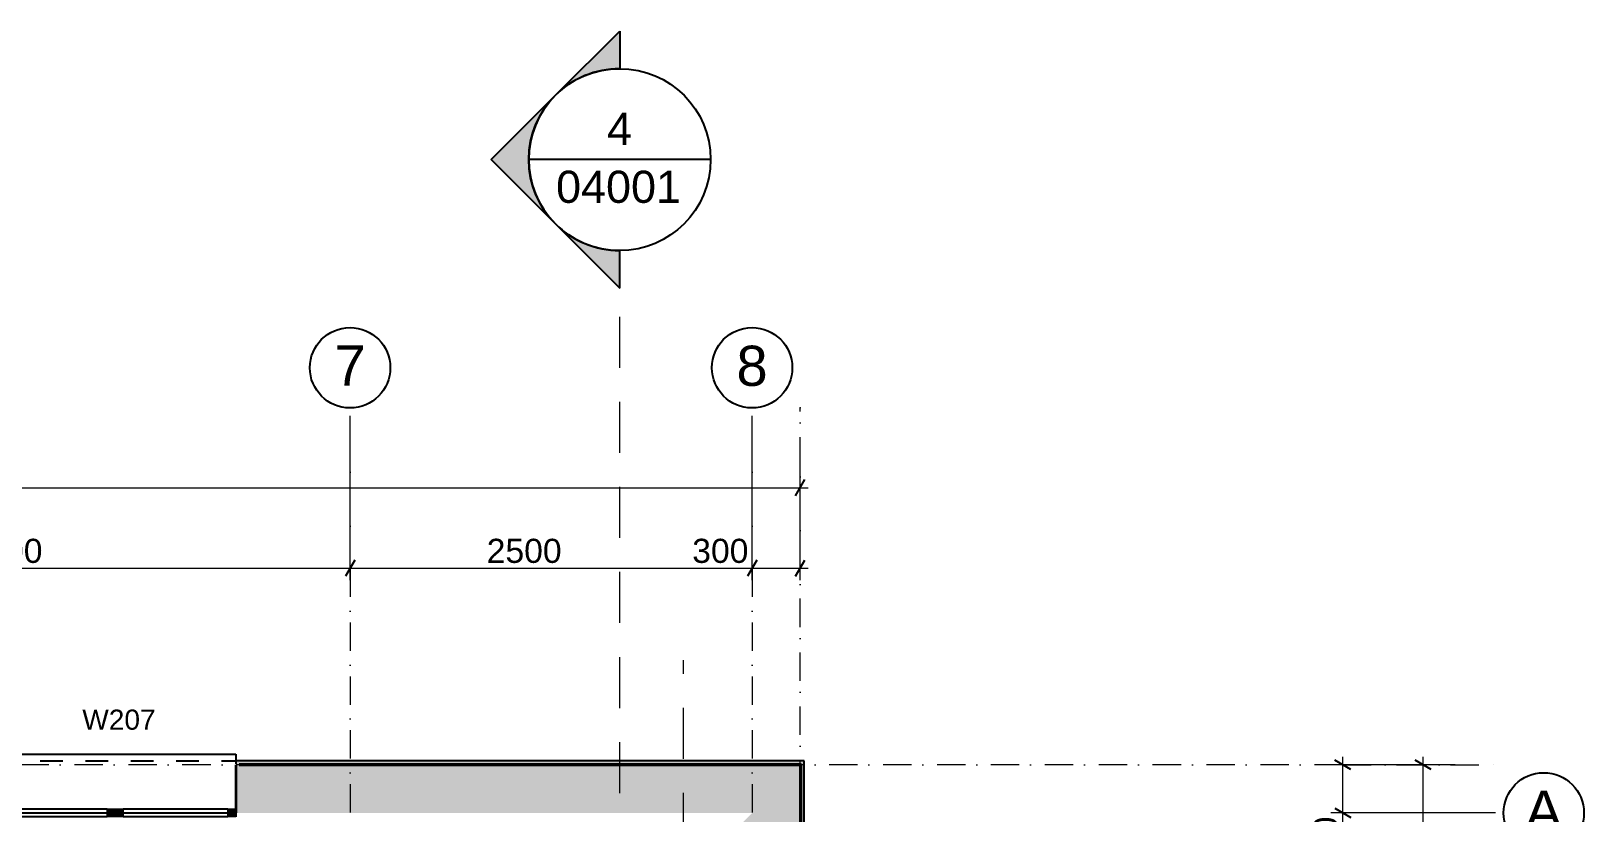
# Model space of a CAD drawing. Header units: millimetres. Extents: x -14278 to 103595, y -22378 to 34603.
# Drawn here: x 92406 to 102063, y -2517 to 2348 of the extents above; entities that cross this region are included whole.
import ezdxf
from ezdxf.enums import TextEntityAlignment as Align

# ---------------------------------------------------------------- set-up
doc = ezdxf.new("R2010")
doc.units = ezdxf.units.MM
doc.header["$MEASUREMENT"] = 0
for name, pattern in [('Dashed', [282.222223, 141.111112, -141.111112]), ('Dot & Dashed', [335.138881, 176.388884, -88.194442, 0, -70.555556]), ('Long Dashed', [529.166651, 317.499995, -211.666656])]:
    doc.linetypes.add(name, pattern=pattern)
for name, color, linetype in [('A-Zz_20_10_90-T_TextWindow', 7, 'Continuous'), ('A-Zz_60_50_80-P_MarkerSection', 7, 'Continuous'), ('A-Zz_60_50_80-P_MarkerSectionStairs', 7, 'Continuous'), ('NewA-Ee_25_10-M_WallsExternal', 7, 'Continuous'), ('NewA-Zz_20_20-D_DimensionGrid', 7, 'Continuous'), ('NewA-Zz_35_40_80-M_GridStructural', 7, 'Continuous')]:
    doc.layers.add(name, color=color, linetype=linetype)
doc.styles.add('GENERATED_STYLE_1', font='')
doc.styles.get('GENERATED_STYLE_1').set_extended_font_data('Arial')
doc.dimstyles.new('GENERATED_STYLE__1', dxfattribs={"dimtxt": 150, "dimasz": 76, "dimexe": 0.18, "dimexo": 300, "dimgap": 0.09, "dimtad": 1, "dimdec": 0, "dimzin": 0, "dimdsep": 46, "dimtxsty": 'GENERATED_STYLE_1', "dimblk": 'ARROWHEAD_2', "dimblk1": 'ARROWHEAD_2', "dimblk2": 'ARROWHEAD_2', "dimcen": 0.09, "dimclrd": 6, "dimclre": 6, "dimclrt": 7, "dimazin": 0, "dimtfac": 1, "dimtdec": 4, "dimtmove": 0, "dimatfit": 3, "dimfxl": 0, "dimtolj": 1, "dimtzin": 0, "dimarcsym": 0})
doc.dimstyles.new('GENERATED_STYLE__2', dxfattribs={"dimtxt": 150, "dimasz": 76, "dimexe": 0.18, "dimexo": 300, "dimgap": 0.09, "dimtad": 1, "dimtih": 1, "dimtoh": 1, "dimdec": 0, "dimzin": 0, "dimdsep": 46, "dimtxsty": 'GENERATED_STYLE_1', "dimblk": 'ARROWHEAD_2', "dimblk1": 'ARROWHEAD_2', "dimblk2": 'ARROWHEAD_2', "dimcen": 0.09, "dimclrd": 6, "dimclre": 6, "dimclrt": 7, "dimazin": 0, "dimtfac": 1, "dimtdec": 4, "dimtmove": 0, "dimatfit": 3, "dimfxl": 0, "dimtolj": 1, "dimtzin": 0, "dimarcsym": 0})

# ---------------------------------------------------------------- blocks, each defined once
blk = doc.blocks.new('Double Window 19_2')
at = {"layer": 'NewA-Ee_25_10-M_WallsExternal', "linetype": 'Continuous', "lineweight": 13}
for points in [[(-750, 0), (-750, -50), (-700, -50), (-700, 0)], [(0, -50), (0, 0), (-50, 0), (-50, -50)], [(0, 0), (0, -50), (50, -50), (50, 0)], [(750, -50), (750, 0), (700, 0), (700, -50)]]:
    blk.add_hatch(color=104, dxfattribs=at).paths.add_polyline_path(points)
at = {"layer": 'NewA-Ee_25_10-M_WallsExternal', "linetype": 'Continuous'}
for p, q in [((-750, 300), (-750, 340)), ((-750, 340), (750, 340)), ((750, 340), (750, 300)), ((-700, 0), (-50, 0)), ((50, 0), (700, 0)), ((-750, -24.9), (-750, -50)), ((-700, -25), (-50, -25)), ((-50, -50), (-700, -50)), ((50, -25), (700, -25)), ((700, -50), (50, -50)), ((750, -24.9), (750, -50)), ((-750, -175.2), (750, -175.2))]:
    blk.add_line(p, q, dxfattribs=at)
at = {"layer": 'NewA-Ee_25_10-M_WallsExternal', "linetype": 'Dashed'}
blk.add_line((-750, 300), (750, 300), dxfattribs=at)
at = {"layer": 'NewA-Ee_25_10-M_WallsExternal', "color": 24, "linetype": 'Continuous', "lineweight": 13}
for p, q in [((-750, 0), (-700, 0)), ((-700, 0), (-700, -50)), ((-50, -50), (-50, 0)), ((-50, 0), (0, 0)), ((0, 0), (50, 0)), ((50, 0), (50, -50)), ((700, -50), (700, 0)), ((700, 0), (750, 0)), ((-700, -50), (-750, -50)), ((0, -50), (-50, -50)), ((50, -50), (0, -50)), ((750, -50), (700, -50))]:
    blk.add_line(p, q, dxfattribs=at)
at = {"layer": 'NewA-Ee_25_10-M_WallsExternal', "color": 92, "linetype": 'Continuous', "lineweight": 35}
for p, q in [((-750, 0), (-750, -24.9)), ((750, 0), (750, -24.9))]:
    blk.add_line(p, q, dxfattribs=at)
blk = doc.blocks.new('Wall_68_2', base_point=(62039.5, -2517.3))
at = {"layer": 'NewA-Ee_25_10-M_WallsExternal', "linetype": 'Continuous', "lineweight": 13}
for points in [[(93699.6, -2192.3), (93679.5, -2192.3), (93679.5, -2492.3), (93699.6, -2492.3)], [(93679.5, -2492.3), (93679.5, -2517.3), (96889.5, -2517.3), (97189.6, -2217.2), (93699.6, -2217.2), (93699.6, -2492.3)], [(97214.4, -2192.3), (93699.6, -2192.3), (93699.6, -2212.5), (97194.3, -2212.5)]]:
    blk.add_hatch(color=6, dxfattribs=at).paths.add_polyline_path(points)
at = {"layer": 'NewA-Ee_25_10-M_WallsExternal', "linetype": 'Continuous'}
for p, q in [((93699.6, -2192.3), (93679.5, -2192.3)), ((93679.5, -2192.3), (93679.5, -2212.5)), ((93699.6, -2212.5), (97194.3, -2212.5))]:
    blk.add_line(p, q, dxfattribs=at)
at = {"layer": 'NewA-Ee_25_10-M_WallsExternal', "color": 92, "linetype": 'Continuous', "lineweight": 35}
for p, q in [((93679.5, -2217.2), (93679.5, -2492.3)), ((93699.6, -2217.2), (97189.6, -2217.2)), ((93679.5, -2492.3), (93679.5, -2517.3))]:
    blk.add_line(p, q, dxfattribs=at)
at = {"layer": 'NewA-Ee_25_10-M_WallsExternal', "linetype": 'Continuous', "flags": 128}
blk.add_lwpolyline([(97214.4, -2192.3), (93699.6, -2192.3)], dxfattribs=at)
at = {"layer": 'NewA-Ee_25_10-M_WallsExternal', "linetype": 'Continuous', "zscale": 1000}
blk.add_blockref('Double Window 19_2', (92929.5, -2492.3), dxfattribs=at)
blk = doc.blocks.new('Wall_70_2', base_point=(96889.5, -2517.3))
at = {"layer": 'NewA-Ee_25_10-M_WallsExternal', "linetype": 'Continuous', "lineweight": 13}
for points in [[(96889.5, -2517.3), (96889.5, -11217.3), (97189.6, -11517.3), (97189.6, -2217.2)], [(97194.3, -2212.5), (97194.3, -11522.1), (97214.4, -11542.2), (97214.4, -2192.3)], [(96755.6, -2651.1), (96755.6, -11083.4), (96819.1, -11146.9), (96819.1, -2587.6)], [(96819.1, -2587.6), (96819.1, -11146.9), (96889.5, -11217.3), (96889.5, -2517.3)], [(96739.2, -2667.5), (96739.2, -11067), (96755.6, -11083.4), (96755.6, -2651.1)]]:
    blk.add_hatch(color=6, dxfattribs=at).paths.add_polyline_path(points)
at = {"layer": 'NewA-Ee_25_10-M_WallsExternal', "color": 92, "linetype": 'Continuous', "lineweight": 35}
blk.add_line((97189.6, -2217.2), (97189.6, -11517.3), dxfattribs=at)
at = {"layer": 'NewA-Ee_25_10-M_WallsExternal', "linetype": 'Continuous'}
blk.add_line((97194.3, -2212.5), (97194.3, -11522.1), dxfattribs=at)
at = {"layer": 'NewA-Ee_25_10-M_WallsExternal', "linetype": 'Continuous', "flags": 128}
for points in [[(97214.4, -11542.2), (97214.4, -2192.3)], [(96739.2, -2667.5), (96739.2, -4819.6)], [(96739.2, -4919.6), (96739.2, -11067)]]:
    blk.add_lwpolyline(points, dxfattribs=at)
blk = doc.blocks.new('Standard grid marker')
at = {"layer": 'NewA-Zz_35_40_80-M_GridStructural', "color": 6, "linetype": 'Dot & Dashed', "lineweight": 13}
for q in [(18130.8, 0), (0, 0)]:
    blk.add_line((1000, 0), q, dxfattribs=at)
at = {"layer": 'NewA-Zz_35_40_80-M_GridStructural', "linetype": 'Continuous'}
blk.add_circle((-250, 0), 250, dxfattribs=at)
at = {"layer": 'NewA-Zz_35_40_80-M_GridStructural', "color": 6, "linetype": 'Dot & Dashed', "lineweight": 13}
blk.add_point((1000, 0), dxfattribs=at)
blk.add_point((1000, 0), dxfattribs=at)
at = {"layer": 'NewA-Zz_35_40_80-M_GridStructural', "style": 'GENERATED_STYLE_1'}
blk.add_attdef('AC_MarkerText_1', text='', height=250, rotation=90, dxfattribs=at).set_placement((-250, 14.3), align=Align.MIDDLE_CENTER)
blk = doc.blocks.new('Standard grid marker_2')
at = {"layer": 'NewA-Zz_35_40_80-M_GridStructural', "linetype": 'Continuous'}
blk.add_circle((41425.6, 0), 250, dxfattribs=at)
at = {"layer": 'NewA-Zz_35_40_80-M_GridStructural', "style": 'GENERATED_STYLE_1'}
blk.add_attdef('AC_MarkerText_1', text='', height=250, dxfattribs=at).set_placement((41425.6, 14.3), align=Align.MIDDLE_CENTER)
blk = doc.blocks.new('Standard grid marker_3')
at = {"layer": 'NewA-Zz_35_40_80-M_GridStructural', "color": 6, "linetype": 'Dot & Dashed', "lineweight": 13}
blk.add_line((0, 0), (19130.8, 0), dxfattribs=at)
blk.add_point((19130.8, 0), dxfattribs=at)
blk = doc.blocks.new('Standard grid marker_4')
at = {"layer": 'NewA-Zz_35_40_80-M_GridStructural', "color": 6, "linetype": 'Dot & Dashed', "lineweight": 13}
for q in [(0, 0), (40175.6, 0)]:
    blk.add_line((1000, 0), q, dxfattribs=at)
blk = doc.blocks.new('*D1028', base_point=(62039.5, -17767.3))
at = {"layer": 'NewA-Zz_20_20-D_DimensionGrid', "color": 6, "linetype": 'Continuous', "lineweight": 13}
for p, q in [((61739.5, -568.4), (61739.5, -297)), ((97189.5, -568.4), (97189.5, -297)), ((61690.6, -493.4), (61739.5, -493.4)), ((61739.5, -493.4), (97189.5, -493.4)), ((97189.5, -493.4), (97238.4, -493.4))]:
    blk.add_line(p, q, dxfattribs=at)
at = {"layer": 'NewA-Zz_20_20-D_DimensionGrid', "linetype": 'Continuous'}
for p, q in [((61768.4, -443.4), (61710.6, -543.4)), ((97160.6, -543.4), (97218.4, -443.4))]:
    blk.add_line(p, q, dxfattribs=at)
at = {"layer": 'NewA-Zz_20_20-D_DimensionGrid', "insert": (79178.5, -463.4), "char_height": 150, "attachment_point": 7, "style": 'GENERATED_STYLE_1'}
blk.add_mtext('\\A1;{\\fArial|b0|i0|c0|p34;35450}', dxfattribs=at)
blk = doc.blocks.new('ARROWHEAD_2')
at = {"color": 0, "linetype": 'Continuous', "lineweight": 0}
for p, q in [((0, 0), (-1, 0)), ((-0.38, -0.66), (0.38, 0.66))]:
    blk.add_line(p, q, dxfattribs=at)
blk = doc.blocks.new('*D1035', base_point=(62039.5, -17767.3))
at = {"layer": 'NewA-Zz_20_20-D_DimensionGrid', "color": 6, "linetype": 'Continuous', "lineweight": 13}
for p, q in [((90089.5, -1068.4), (90089.5, -47)), ((94389.5, -1068.4), (94389.5, -47)), ((90089.5, -993.4), (94389.5, -993.4))]:
    blk.add_line(p, q, dxfattribs=at)
at = {"layer": 'NewA-Zz_20_20-D_DimensionGrid', "linetype": 'Continuous'}
for p, q in [((90118.4, -943.4), (90060.6, -1043.4)), ((94418.4, -943.4), (94360.6, -1043.4))]:
    blk.add_line(p, q, dxfattribs=at)
at = {"layer": 'NewA-Zz_20_20-D_DimensionGrid', "insert": (92010.7, -963.4), "char_height": 150, "attachment_point": 7, "style": 'GENERATED_STYLE_1'}
blk.add_mtext('\\A1;{\\fArial|b0|i0|c0|p34;4300}', dxfattribs=at)
blk = doc.blocks.new('*D1036', base_point=(62039.5, -17767.3))
at = {"layer": 'NewA-Zz_20_20-D_DimensionGrid', "color": 6, "linetype": 'Continuous', "lineweight": 13}
for p, q in [((94389.5, -1068.4), (94389.5, -47)), ((96889.5, -1068.4), (96889.5, -47)), ((94389.5, -993.4), (96889.5, -993.4))]:
    blk.add_line(p, q, dxfattribs=at)
at = {"layer": 'NewA-Zz_20_20-D_DimensionGrid', "linetype": 'Continuous'}
for p, q in [((94418.4, -943.4), (94360.6, -1043.4)), ((96918.4, -943.4), (96860.6, -1043.4))]:
    blk.add_line(p, q, dxfattribs=at)
at = {"layer": 'NewA-Zz_20_20-D_DimensionGrid', "char_height": 150, "attachment_point": 7, "style": 'GENERATED_STYLE_1'}
for s, insert in [('\\A1;{\\fArial|b0|i0|c0|p34;2500}', (95239.1, -963.4)), ('\\A1;{\\fArial|b0|i0|c0|p34;300}', (96517.4, -963.4))]:
    blk.add_mtext(s, dxfattribs=dict(at, insert=insert))
blk = doc.blocks.new('*D1037', base_point=(62039.5, -17767.3))
at = {"layer": 'NewA-Zz_20_20-D_DimensionGrid', "color": 6, "linetype": 'Continuous', "lineweight": 13}
for p, q in [((96889.5, -1068.4), (96889.5, -47)), ((97189.5, -1068.4), (97189.5, -297)), ((96889.5, -993.4), (97189.5, -993.4)), ((97189.5, -993.4), (97238.4, -993.4))]:
    blk.add_line(p, q, dxfattribs=at)
at = {"layer": 'NewA-Zz_20_20-D_DimensionGrid', "linetype": 'Continuous'}
for p, q in [((96918.4, -943.4), (96860.6, -1043.4)), ((97160.6, -1043.4), (97218.4, -943.4))]:
    blk.add_line(p, q, dxfattribs=at)
blk = doc.blocks.new('*D1038', base_point=(62039.5, -17767.3))
at = {"layer": 'NewA-Zz_20_20-D_DimensionGrid', "color": 6, "linetype": 'Continuous', "lineweight": 13}
for p, q in [((101262.8, -2217.3), (100987.8, -2217.3)), ((101062.8, -2217.3), (101062.8, -2168.4)), ((101062.8, -18067.3), (101062.8, -2217.3)), ((101262.8, -18067.3), (100987.8, -18067.3)), ((101062.8, -18116.2), (101062.8, -18067.3))]:
    blk.add_line(p, q, dxfattribs=at)
at = {"layer": 'NewA-Zz_20_20-D_DimensionGrid', "linetype": 'Continuous'}
for p, q in [((101112.8, -2246.1), (101012.8, -2188.4)), ((101012.8, -18038.4), (101112.8, -18096.1))]:
    blk.add_line(p, q, dxfattribs=at)
at = {"layer": 'NewA-Zz_20_20-D_DimensionGrid', "insert": (101032.8, -10428.3), "char_height": 150, "attachment_point": 7, "rotation": 90, "style": 'GENERATED_STYLE_1'}
blk.add_mtext('\\A1;{\\fArial|b0|i0|c0|p34;15850}', dxfattribs=at)
blk = doc.blocks.new('*D1043', base_point=(62039.5, -17767.3))
at = {"layer": 'NewA-Zz_20_20-D_DimensionGrid', "linetype": 'Continuous'}
for p, q in [((100512.8, -2488.4), (100612.8, -2546.1)), ((100512.8, -5188.4), (100612.8, -5246.1))]:
    blk.add_line(p, q, dxfattribs=at)
at = {"layer": 'NewA-Zz_20_20-D_DimensionGrid', "color": 6, "linetype": 'Continuous', "lineweight": 13}
for p, q in [((101512.8, -2517.3), (100487.8, -2517.3)), ((100562.8, -5217.3), (100562.8, -2517.3)), ((101512.8, -5217.3), (100487.8, -5217.3))]:
    blk.add_line(p, q, dxfattribs=at)
at = {"layer": 'NewA-Zz_20_20-D_DimensionGrid', "char_height": 150, "attachment_point": 7, "rotation": 90, "style": 'GENERATED_STYLE_1'}
for s, insert in [('\\A1;{\\fArial|b0|i0|c0|p34;300}', (100532.8, -2889.4)), ('\\A1;{\\fArial|b0|i0|c0|p34;2700}', (100532.8, -4267.7))]:
    blk.add_mtext(s, dxfattribs=dict(at, insert=insert))
blk = doc.blocks.new('*D1044', base_point=(62039.5, -17767.3))
at = {"layer": 'NewA-Zz_20_20-D_DimensionGrid', "color": 6, "linetype": 'Continuous', "lineweight": 13}
for p, q in [((101262.8, -2217.3), (100487.8, -2217.3)), ((100562.8, -2217.3), (100562.8, -2168.4)), ((100562.8, -2517.3), (100562.8, -2217.3)), ((101512.8, -2517.3), (100487.8, -2517.3))]:
    blk.add_line(p, q, dxfattribs=at)
at = {"layer": 'NewA-Zz_20_20-D_DimensionGrid', "linetype": 'Continuous'}
for p, q in [((100612.8, -2246.1), (100512.8, -2188.4)), ((100512.8, -2488.4), (100612.8, -2546.1))]:
    blk.add_line(p, q, dxfattribs=at)
blk = doc.blocks.new('Cutting Plane_20_2', base_point=(96464.1, -13035.2))
at = {"layer": 'A-Zz_60_50_80-P_MarkerSectionStairs', "linetype": 'Continuous'}
for points in [[(96464.1, -12235.2), (96464.1, -12469.5, 0.198912), (96064.1, -12635.2)], [(96064.1, -13435.2, -0.414214), (96064.1, -12635.2), (95664.1, -13035.2)], [(96464.1, -13835.2), (96464.1, -13600.9, -0.198912), (96064.1, -13435.2)]]:
    blk.add_hatch(color=256, dxfattribs=at).paths.add_polyline_path(points)
at = {"layer": 'A-Zz_60_50_80-P_MarkerSectionStairs', "color": 6, "linetype": 'Long Dashed', "lineweight": 13}
blk.add_line((96464.1, -12235.2), (96464.1, -1567.3), dxfattribs=at)
at = {"layer": 'A-Zz_60_50_80-P_MarkerSectionStairs', "linetype": 'Continuous'}
for p, q in [((96064.1, -12635.2), (96464.1, -12235.2)), ((96464.1, -12235.2), (96464.1, -12469.5)), ((96464.1, -13600.9), (96464.1, -12469.5)), ((96064.1, -12635.2), (95664.1, -13035.2)), ((95664.1, -13035.2), (96064.1, -13435.2)), ((96064.1, -13435.2), (96464.1, -13835.2)), ((96464.1, -13835.2), (96464.1, -13600.9))]:
    blk.add_line(p, q, dxfattribs=at)
blk.add_circle((96464.1, -13035.2), 565.7, dxfattribs=at)
for start, end in [(90, 135), (135, 225), (225, 270)]:
    blk.add_arc((96464.1, -13035.2), 565.7, start, end, dxfattribs=at)
at = {"layer": 'A-Zz_60_50_80-P_MarkerSectionStairs', "char_height": 200, "attachment_point": 7, "rotation": 90, "style": 'GENERATED_STYLE_1'}
for s, insert in [('\\A1;{\\fArial|b0|i0|c0|p34;07001}', (96736, -13416.6)), ('\\A1;{\\fArial|b0|i0|c0|p34;5}', (96376, -13111.5))]:
    blk.add_mtext(s, dxfattribs=dict(at, insert=insert))
blk = doc.blocks.new('Label_151_2', base_point=(92527.3, -1795.7))
at = {"layer": 'A-Zz_20_10_90-T_TextWindow', "insert": (92952.3, -1874.2), "char_height": 125, "attachment_point": 2, "style": 'GENERATED_STYLE_1'}
blk.add_mtext('\\fArial|b0|i0|c0|p34;W207\\fArial|b0|i0|c0|p34;\\fArial|b0|i0|c0|p34;\\fArial|b0|i0|c0|p34;\\fArial|b0|i0|c0|p34;\\fArial|b0|i0|c0|p34;\\fArial|b0|i0|c0|p34;\\fArial|b0|i0|c0|p34;\\fArial|b0|i0|c0|p34;\\fArial|b0|i0|c0|p34;\\fArial|b0|i0|c0|p34;\\fArial|b0|i0|c0|p34;\\fArial|b0|i0|c0|p34;\\fArial|b0|i0|c0|p34;\\fArial|b0|i0|c0|p34;\\fArial|b0|i0|c0|p34;\\fArial|b0|i0|c0|p34;\\fArial|b0|i0|c0|p34;\\fArial|b0|i0|c0|p34;\\fArial|b0|i0|c0|p34;\\fArial|b0|i0|c0|p34;\\fArial|b0|i0|c0|p34;\\fArial|b0|i0|c0|p34;\\fArial|b0|i0|c0|p34;\\fArial|b0|i0|c0|p34;\\fArial|b0|i0|c0|p34;\\fArial|b0|i0|c0|p34;\\fArial|b0|i0|c0|p34;\\fArial|b0|i0|c0|p34;\\fArial|b0|i0|c0|p34;}', dxfattribs=at)
blk = doc.blocks.new('Cutting Plane_23_2', base_point=(96066.3, -20036.2))
at = {"layer": 'A-Zz_60_50_80-P_MarkerSection', "linetype": 'Continuous'}
for points in [[(96066.3, 2348.1), (96066.3, 2113.7, 0.198912), (95666.3, 1948.1)], [(95666.3, 1948.1, 0.414214), (95666.3, 1148.1), (95266.3, 1548.1)], [(96066.3, 748.1), (96066.3, 982.4, -0.198912), (95666.3, 1148.1)]]:
    blk.add_hatch(color=256, dxfattribs=at).paths.add_polyline_path(points)
for p, q in [((95666.3, 1948.1), (96066.3, 2348.1)), ((96066.3, 2348.1), (96066.3, 2113.7)), ((95266.3, 1548.1), (95666.3, 1948.1)), ((95666.3, 1148.1), (95266.3, 1548.1)), ((96632, 1548.1), (95500.6, 1548.1)), ((95666.3, 1148.1), (96066.3, 748.1)), ((96066.3, 748.1), (96066.3, 982.4))]:
    blk.add_line(p, q, dxfattribs=at)
at = {"layer": 'A-Zz_60_50_80-P_MarkerSection', "color": 6, "linetype": 'Long Dashed', "lineweight": 13}
blk.add_line((96066.3, -3451.9), (96066.3, 748.1), dxfattribs=at)
at = {"layer": 'A-Zz_60_50_80-P_MarkerSection', "linetype": 'Continuous'}
blk.add_circle((96066.3, 1548.1), 565.7, dxfattribs=at)
for start, end in [(90, 135), (135, 225), (225, 270)]:
    blk.add_arc((96066.3, 1548.1), 565.7, start, end, dxfattribs=at)
at = {"layer": 'A-Zz_60_50_80-P_MarkerSection', "char_height": 200, "attachment_point": 9, "style": 'GENERATED_STYLE_1'}
for s, insert in [('\\A1;{\\fArial|b0|i0|c0|p34;4}', (96142.6, 1639.5)), ('\\A1;{\\fArial|b0|i0|c0|p34;04001}', (96447.6, 1276.1))]:
    blk.add_mtext(s, dxfattribs=dict(at, insert=insert))

msp = doc.modelspace()

# ---------------------------------------------------------------- block references
at = {"layer": 'A-Zz_20_10_90-T_TextWindow', "color": 6, "linetype": 'Continuous', "lineweight": 13}
msp.add_blockref('Label_151_2', (92527.3, -1795.7), dxfattribs=at)
at = {"layer": 'A-Zz_60_50_80-P_MarkerSection', "color": 6, "lineweight": 13}
msp.add_blockref('Cutting Plane_23_2', (96066.3, -20036.2), dxfattribs=at)
at = {"layer": 'A-Zz_60_50_80-P_MarkerSectionStairs', "color": 6, "lineweight": 13}
msp.add_blockref('Cutting Plane_20_2', (96464.1, -13035.2), dxfattribs=at)
at = {"layer": 'NewA-Ee_25_10-M_WallsExternal', "color": 92, "lineweight": 35}
for name, p in [('Wall_68_2', (62039.5, -2517.3)), ('Wall_70_2', (96889.5, -2517.3))]:
    msp.add_blockref(name, p, dxfattribs=at)
at = {"layer": 'NewA-Zz_35_40_80-M_GridStructural', "color": 1, "linetype": 'Continuous', "lineweight": 18}
ref = msp.add_blockref('Standard grid marker', (94389.5, 3), dxfattribs=dict(at, zscale=1000, rotation=270))
ref.add_attrib('AC_MarkerText_1', '7', dxfattribs={"color": 7, "height": 250, "rotation": 360, "style": 'GENERATED_STYLE_1'}).set_placement((94389.5, 267.3), align=Align.MIDDLE_CENTER)
ref = msp.add_blockref('Standard grid marker', (96889.5, 3), dxfattribs=dict(at, zscale=1000, rotation=270))
ref.add_attrib('AC_MarkerText_1', '8', dxfattribs={"color": 7, "height": 250, "rotation": 360, "style": 'GENERATED_STYLE_1'}).set_placement((96889.5, 265.2), align=Align.MIDDLE_CENTER)
at = {"layer": 'NewA-Zz_35_40_80-M_GridStructural', "color": 1, "linetype": 'Continuous', "lineweight": 18, "zscale": 1000}
for name, p, rotation in [('Standard grid marker_3', (97189.5, -19127.9), 90), ('Standard grid marker_4', (101562.8, -2217.3), 180)]:
    msp.add_blockref(name, p, dxfattribs=dict(at, rotation=rotation))
at = {"layer": 'NewA-Zz_35_40_80-M_GridStructural', "color": 1, "linetype": 'Continuous', "lineweight": 18}
ref = msp.add_blockref('Standard grid marker_2', (60387.2, -2517.3), dxfattribs=dict(at, zscale=1000))
ref.add_attrib('AC_MarkerText_1', 'A', dxfattribs={"color": 7, "height": 250, "style": 'GENERATED_STYLE_1'}).set_placement((101812.8, -2503), align=Align.MIDDLE_CENTER)

# ---------------------------------------------------------------- dimensions: what is measured, and where the dimension line sits
at = {"layer": 'NewA-Zz_20_20-D_DimensionGrid', "color": 6, "linetype": 'Continuous', "lineweight": 13}
for base, p1, p2, picture, middle in [((94389.5, -993.4), (90089.5, 253), (94389.5, 253), '*D1035', (92246.2, -888.4)), ((96889.5, -993.4), (94389.5, 253), (96889.5, 253), '*D1036', (95474.6, -888.4)), ((97189.5, -993.4), (96889.5, 253), (97189.5, 3), '*D1037', (96694, -888.4)), ((97189.5, -493.4), (61739.5, 3), (97189.5, 3), '*D1028', (79472.8, -388.4))]:
    dim = msp.add_linear_dim(base=base, p1=p1, p2=p2, dimstyle='GENERATED_STYLE__2', dxfattribs=at)
    dim.commit()
    dim.dimension.update_dxf_attribs({"geometry": picture, "text_midpoint": middle, "dimtype": 160})
for base, p1, p2, picture, middle in [((100562.8, -2217.3), (101812.8, -2517.3), (101562.8, -2217.3), '*D1044', (100457.8, -2712.8)), ((101062.8, -2217.3), (101562.8, -18067.3), (101562.8, -2217.3), '*D1038', (100957.8, -10133.9)), ((100562.8, -2517.3), (101812.8, -5217.3), (101812.8, -2517.3), '*D1043', (100457.8, -4032.2))]:
    dim = msp.add_linear_dim(base=base, p1=p1, p2=p2, angle=90, dimstyle='GENERATED_STYLE__1', dxfattribs=at)
    dim.commit()
    dim.dimension.update_dxf_attribs({"geometry": picture, "text_midpoint": middle, "dimtype": 160, "text_rotation": 90})

doc.saveas('drawing.dxf')
